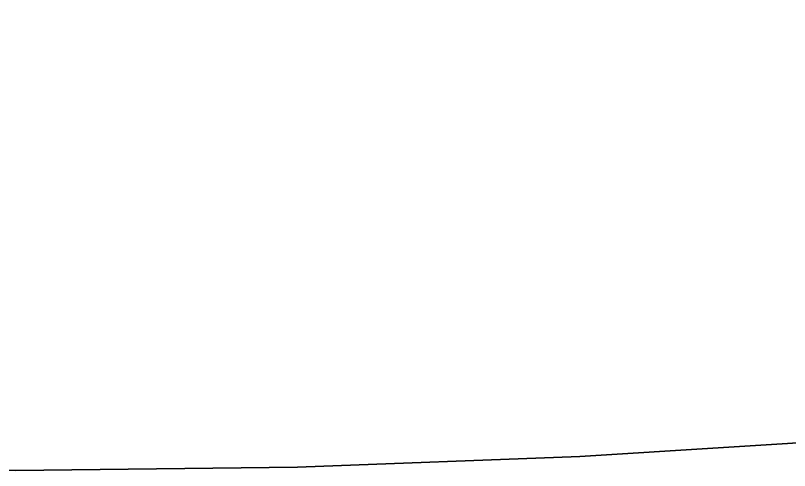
# Model space of a CAD drawing. Header units: inches. Extents: x 2605 to 2965, y 1528 to 1642.
# Drawn here: x 2713.6 to 2726.72, y 1565.31 to 1573.03 of the extents above; entities that cross this region are included whole.
import ezdxf

# ---------------------------------------------------------------- set-up
doc = ezdxf.new("R2010")
doc.units = ezdxf.units.IN
doc.layers.add('table top', color=7, linetype='Continuous')

msp = doc.modelspace()

# ---------------------------------------------------------------- linework, layer by layer
at = {"layer": 'table top', "invisible_edges": 15}
for points in [[(2684.82, 1607.135, 19.324), (2713.603, 1607.194, 19.324), (2713.603, 1565.314, 19.324), (2684.827, 1565.374, 19.324)], [(2713.603, 1607.194, 19.324), (2718.386, 1607.135, 19.324), (2718.386, 1565.374, 19.324), (2713.603, 1565.314, 19.324)], [(2718.382, 1565.374, 20.5), (2718.383, 1607.135, 20.5), (2713.603, 1607.194, 20.5), (2713.603, 1565.314, 20.5)], [(2723.166, 1565.553, 20.5), (2723.166, 1606.955, 20.5), (2718.383, 1607.135, 20.5), (2718.382, 1565.374, 20.5)], [(2718.386, 1607.135, 19.324), (2723.165, 1606.955, 19.324), (2723.166, 1565.553, 19.324), (2718.383, 1565.374, 19.324)], [(2727.94, 1565.852, 19.324), (2723.166, 1565.553, 19.324), (2723.165, 1606.955, 19.324), (2727.94, 1606.657, 19.324)], [(2727.94, 1565.852, 20.5), (2727.94, 1606.657, 20.5), (2723.166, 1606.955, 20.5), (2723.166, 1565.553, 20.5)]]:
    msp.add_3dface(points, dxfattribs=at)
at = {"layer": 'table top'}
for points in [[(2723.166, 1565.553, 148.302), (2723.166, 1565.553, 147.126), (2727.94, 1565.852, 147.126), (2727.94, 1565.852, 148.302)], [(2718.382, 1565.374, 148.302), (2718.383, 1565.374, 147.126), (2723.166, 1565.553, 147.126), (2723.166, 1565.553, 148.302)], [(2684.816, 1565.374, 148.302), (2684.827, 1565.374, 147.126), (2713.603, 1565.314, 147.126), (2713.603, 1565.314, 148.302)], [(2713.603, 1565.314, 148.302), (2713.603, 1565.314, 147.126), (2718.383, 1565.374, 147.126), (2718.382, 1565.374, 148.302)]]:
    msp.add_3dface(points, dxfattribs=at)

doc.saveas('drawing.dxf')
